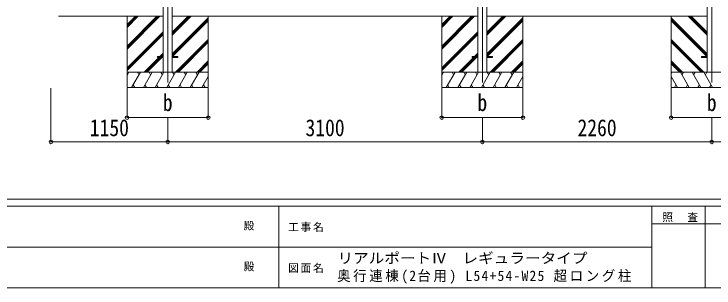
# Model space of a CAD drawing. Units: millimetres at full size. Extents: x -9783 to 9892, y -6828 to 6752.
# Drawn here: x -3078 to 3819, y -6828 to -4133 of the extents above; entities that cross this region are included whole.
import ezdxf
from ezdxf.enums import TextEntityAlignment as Align

# ---------------------------------------------------------------- set-up
doc = ezdxf.new("R2010")
doc.units = ezdxf.units.MM
doc.header["$LTSCALE"] = 35
doc.header["$PDMODE"] = 32
doc.header["$PDSIZE"] = 35
for name, color, linetype, lineweight in [('0-0_0', 7, 'Continuous', 9), ('0-1_本体', 4, 'Continuous', 9), ('0-2_部品', 7, 'Continuous', 9), ('0-8_PARTS2', 2, 'Continuous', 9), ('0-A_寸法', 6, 'Continuous', 9), ('F-0_240', 7, 'Continuous', 9)]:
    doc.layers.add(name, color=color, linetype=linetype, lineweight=lineweight)
doc.styles.add('ＭＳ ゴシック', font='')
doc.styles.get('ＭＳ ゴシック').set_extended_font_data('MS Gothic')

msp = doc.modelspace()

# ---------------------------------------------------------------- linework, layer by layer
at = {"layer": '0-0_0'}
for p, q in [((-2639.28, -4155.49), (-1608.48, -4155.49)), ((-1963.28, -4155.49), (-1963.28, -4855.49)), ((-1963.28, -4449.67), (-1669.1, -4155.49)), ((-1963.28, -4463.81), (-1654.96, -4155.49)), ((-1963.28, -4477.95), (-1640.82, -4155.49)), ((-1963.28, -4265.82), (-1852.95, -4155.49)), ((-1963.28, -4251.68), (-1867.1, -4155.49)), ((-1963.28, -4237.54), (-1881.24, -4155.49)), ((-1518.08, -4341.12), (-1332.45, -4155.49)), ((-1518.08, -4326.98), (-1346.6, -4155.49)), ((-1518.08, -4312.84), (-1360.74, -4155.49)), ((-1518.08, -4155.49), (1491.52, -4155.49)), ((-1518.08, -4524.97), (-1163.28, -4170.17)), ((-1518.08, -4539.11), (-1163.28, -4184.31)), ((-1515.82, -4550.99), (-1163.28, -4198.46)), ((-1163.28, -4155.49), (-1163.28, -4855.49)), ((1136.72, -4155.49), (1136.72, -4855.49)), ((1136.72, -4449.67), (1430.9, -4155.49)), ((1136.72, -4463.81), (1445.04, -4155.49)), ((1136.72, -4477.95), (1459.18, -4155.49)), ((1136.72, -4265.82), (1247.05, -4155.49)), ((1136.72, -4251.68), (1232.9, -4155.49)), ((1136.72, -4237.54), (1218.76, -4155.49)), ((1581.92, -4341.12), (1767.55, -4155.49)), ((1581.92, -4326.98), (1753.4, -4155.49)), ((1581.92, -4312.84), (1739.26, -4155.49)), ((1581.92, -4155.49), (3751.52, -4155.49)), ((1581.92, -4524.97), (1936.72, -4170.17)), ((1581.92, -4539.11), (1936.72, -4184.31)), ((1584.18, -4550.99), (1936.72, -4198.46)), ((1936.72, -4155.49), (1936.72, -4855.49)), ((3396.72, -4155.49), (3396.72, -4855.49)), ((3751.52, -4524.97), (3396.72, -4170.17)), ((3751.52, -4539.11), (3396.72, -4184.31)), ((3749.26, -4550.99), (3396.72, -4198.46)), ((3751.52, -4341.12), (3565.88, -4155.49)), ((3751.52, -4326.98), (3580.03, -4155.49)), ((3751.52, -4312.84), (3594.17, -4155.49)), ((-1963.28, -4661.8), (-1608.48, -4307)), ((-1963.28, -4675.94), (-1608.48, -4321.14)), ((-1963.28, -4690.09), (-1608.48, -4335.29)), ((1136.72, -4661.8), (1491.52, -4307)), ((1136.72, -4675.94), (1491.52, -4321.14)), ((1136.72, -4690.09), (1491.52, -4335.29)), ((-1486.48, -4705.49), (-1163.28, -4382.3)), ((-1472.33, -4705.49), (-1163.28, -4396.44)), ((-1458.19, -4705.49), (-1163.28, -4410.59)), ((1613.52, -4705.49), (1936.72, -4382.3)), ((1627.67, -4705.49), (1936.72, -4396.44)), ((1641.81, -4705.49), (1936.72, -4410.59)), ((3719.91, -4705.49), (3396.72, -4382.3)), ((3705.77, -4705.49), (3396.72, -4396.44)), ((3691.62, -4705.49), (3396.72, -4410.59)), ((-1640.34, -4550.99), (-1608.48, -4519.13)), ((-1626.2, -4550.99), (-1608.48, -4533.28)), ((-1612.06, -4550.99), (-1608.48, -4547.42)), ((1459.66, -4550.99), (1491.52, -4519.13)), ((1473.8, -4550.99), (1491.52, -4533.28)), ((1487.94, -4550.99), (1491.52, -4547.42)), ((-1794.84, -4705.49), (-1649.34, -4559.99)), ((-1780.7, -4705.49), (-1635.2, -4559.99)), ((-1766.56, -4705.49), (-1621.06, -4559.99)), ((-1274.34, -4705.49), (-1163.28, -4594.43)), ((-1260.2, -4705.49), (-1163.28, -4608.58)), ((1305.16, -4705.49), (1450.66, -4559.99)), ((1319.3, -4705.49), (1464.8, -4559.99)), ((1333.44, -4705.49), (1478.94, -4559.99)), ((1825.66, -4705.49), (1936.72, -4594.43)), ((1839.8, -4705.49), (1936.72, -4608.58)), ((3507.77, -4705.49), (3396.72, -4594.43)), ((3493.63, -4705.49), (3396.72, -4608.58)), ((-1246.06, -4705.49), (-1163.28, -4622.72)), ((1853.94, -4705.49), (1936.72, -4622.72)), ((3479.49, -4705.49), (3396.72, -4622.72)), ((-1163.28, -4705.49), (-1963.28, -4705.49)), ((-1963.28, -4732.99), (-1947.41, -4705.49)), ((-1918.54, -4855.49), (-1831.94, -4705.49)), ((-1846.94, -4731.47), (-1861.94, -4705.49)), ((-1803.07, -4855.49), (-1716.47, -4705.49)), ((-1731.47, -4731.47), (-1746.47, -4705.49)), ((-1687.6, -4855.49), (-1601, -4705.49)), ((-1616, -4731.47), (-1631, -4705.49)), ((-1572.13, -4855.49), (-1485.53, -4705.49)), ((-1500.53, -4731.47), (-1515.53, -4705.49)), ((-1456.66, -4855.49), (-1370.05, -4705.49)), ((-1385.06, -4731.47), (-1400.06, -4705.49)), ((-1341.19, -4855.49), (-1254.58, -4705.49)), ((-1284.59, -4705.49), (-1269.58, -4731.47)), ((-1225.72, -4855.49), (-1163.28, -4747.35)), ((-1169.12, -4705.49), (-1163.28, -4715.59)), ((1936.72, -4705.49), (1136.72, -4705.49)), ((1136.72, -4732.99), (1152.59, -4705.49)), ((1181.46, -4855.49), (1268.06, -4705.49)), ((1253.06, -4731.47), (1238.06, -4705.49)), ((1296.93, -4855.49), (1383.53, -4705.49)), ((1368.53, -4731.47), (1353.53, -4705.49)), ((1412.4, -4855.49), (1499, -4705.49)), ((1484, -4731.47), (1469, -4705.49)), ((1527.87, -4855.49), (1614.47, -4705.49)), ((1599.47, -4731.47), (1584.47, -4705.49)), ((1643.34, -4855.49), (1729.95, -4705.49)), ((1714.94, -4731.47), (1699.94, -4705.49)), ((1758.81, -4855.49), (1845.42, -4705.49)), ((1815.41, -4705.49), (1830.42, -4731.47)), ((1874.28, -4855.49), (1936.72, -4747.35)), ((1930.88, -4705.49), (1936.72, -4715.59)), ((3396.72, -4705.49), (4196.72, -4705.49)), ((3402.55, -4705.49), (3396.72, -4715.59)), ((3459.15, -4855.49), (3396.72, -4747.35)), ((3574.62, -4855.49), (3488.02, -4705.49)), ((3518.02, -4705.49), (3503.02, -4731.47)), ((3690.09, -4855.49), (3603.49, -4705.49)), ((3618.49, -4731.47), (3633.49, -4705.49)), ((3805.56, -4855.49), (3718.96, -4705.49)), ((3733.96, -4731.47), (3748.96, -4705.49)), ((-1963.28, -4855.49), (-1163.28, -4855.49)), ((-1903.54, -4829.51), (-1888.54, -4855.49)), ((-1788.07, -4829.51), (-1773.07, -4855.49)), ((-1672.6, -4829.51), (-1657.6, -4855.49)), ((-1557.13, -4829.51), (-1542.13, -4855.49)), ((-1441.66, -4829.51), (-1426.66, -4855.49)), ((-1326.19, -4829.51), (-1311.19, -4855.49)), ((-1210.72, -4829.51), (-1195.72, -4855.49)), ((1136.72, -4855.49), (1936.72, -4855.49)), ((1196.46, -4829.51), (1211.46, -4855.49)), ((1311.93, -4829.51), (1326.93, -4855.49)), ((1427.4, -4829.51), (1442.4, -4855.49)), ((1542.87, -4829.51), (1557.87, -4855.49)), ((1658.34, -4829.51), (1673.34, -4855.49)), ((1773.81, -4829.51), (1788.81, -4855.49)), ((1889.28, -4829.51), (1904.28, -4855.49)), ((4196.72, -4855.49), (3396.72, -4855.49)), ((3444.15, -4829.51), (3429.15, -4855.49)), ((3559.62, -4829.51), (3544.62, -4855.49)), ((3675.09, -4829.51), (3660.09, -4855.49)), ((3790.56, -4829.51), (3775.56, -4855.49))]:
    msp.add_line(p, q, dxfattribs=at)
at = {"layer": '0-1_本体'}
for p, q in [((-1608.48, -1229.13), (-1608.48, -4705.49)), ((-1518.08, -1229.13), (-1518.08, -4705.51)), ((1491.52, -1229.13), (1491.52, -4705.51)), ((1581.92, -1229.13), (1581.92, -4705.51)), ((3751.52, -1229.13), (3751.52, -4705.51))]:
    msp.add_line(p, q, dxfattribs=at)
at = {"layer": '0-2_部品', "color": 4}
for p, q in [((-1663.08, -4550.99), (-1663.08, -4559.99)), ((-1608.28, -4550.99), (-1663.08, -4550.99)), ((-1463.48, -4550.99), (-1518.28, -4550.99)), ((1437.12, -4550.99), (1437.12, -4559.99)), ((1491.92, -4550.99), (1437.12, -4550.99)), ((1636.72, -4550.99), (1581.92, -4550.99)), ((3696.72, -4550.99), (3751.52, -4550.99)), ((-1608.28, -4559.99), (-1663.08, -4559.99)), ((1491.92, -4559.99), (1437.12, -4559.99))]:
    msp.add_line(p, q, dxfattribs=at)
for points in [[(-1463.48, -4550.99), (-1463.48, -4559.99), (-1518.28, -4559.99)], [(1636.72, -4550.99), (1636.72, -4559.99), (1581.92, -4559.99)], [(3696.72, -4550.99), (3696.72, -4559.99), (3751.52, -4559.99)]]:
    msp.add_lwpolyline(points, dxfattribs=at)
at = {"layer": '0-8_PARTS2'}
for p, q in [((-1563.28, -1255.49), (-1563.28, -4805.49)), ((1536.72, -1255.49), (1536.72, -4805.49)), ((3796.72, -1255.49), (3796.72, -4805.49))]:
    msp.add_line(p, q, dxfattribs=at)
at = {"layer": '0-A_寸法'}
for p, q in [((-2713.28, -5391.86), (-2713.28, -4862.91)), ((-1963.28, -5151.88), (-1963.28, -4862.91)), ((-1163.28, -5151.88), (-1163.28, -4862.91)), ((1136.72, -5151.88), (1136.72, -4862.91)), ((1936.72, -5151.88), (1936.72, -4862.91)), ((3396.72, -5151.88), (3396.72, -4862.91)), ((-1963.28, -5151.88), (-1163.28, -5151.88)), ((-1563.28, -5391.86), (-1563.28, -5151.88)), ((1136.72, -5151.88), (1936.72, -5151.88)), ((1536.72, -5391.86), (1536.72, -5151.88)), ((3396.72, -5151.88), (4196.72, -5151.88)), ((3796.72, -5391.86), (3796.72, -5151.88)), ((-2713.28, -5391.86), (-1563.28, -5391.86)), ((-1563.28, -5391.86), (1536.72, -5391.86)), ((1536.72, -5391.86), (3796.72, -5391.86)), ((3796.72, -5391.86), (6896.72, -5391.86))]:
    msp.add_line(p, q, dxfattribs=at)
for p in [(-1963.28, -5151.88), (-1163.28, -5151.88), (1136.72, -5151.88), (1936.72, -5151.88), (3396.72, -5151.88), (-2713.28, -5391.86), (-1563.28, -5391.86), (1536.72, -5391.86), (3796.72, -5391.86)]:
    msp.add_point(p, dxfattribs=at)
at = {"layer": 'F-0_240', "color": 5}
for p, q in [((-9783.03, -5953.1), (9396.97, -5953.1)), ((-9783.03, -6023.1), (6285.75, -6023.1)), ((-469.25, -6023.1), (-469.25, -6828.1)), ((3205.75, -6023.1), (3205.75, -6828.1)), ((3730.75, -6023.1), (3730.75, -6828.1)), ((3205.75, -6198.1), (5305.75, -6198.1)), ((-3969.25, -6425.6), (3205.75, -6425.6)), ((-9783.03, -6828.1), (9396.97, -6828.1))]:
    msp.add_line(p, q, dxfattribs=at)

# ---------------------------------------------------------------- texts
at = {"layer": '0-A_寸法', "color": 7, "style": 'ＭＳ ゴシック', "width": 0.85}
for s, p in [('b', (-1611.41, -5137.5)), ('b', (1488.59, -5137.5)), ('b', (3748.59, -5137.5)), ('1150', (-2330.78, -5384.86)), ('3100', (-205.78, -5384.86)), ('2260', (2474.22, -5384.86))]:
    msp.add_text(s, height=166.8, dxfattribs=at).set_placement(p, align=Align.BOTTOM_LEFT)
at = {"layer": 'F-0_240', "style": 'ＭＳ ゴシック'}
for p in [(-814.24, -6276.85), (-814.24, -6679.35)]:
    msp.add_text('殿', height=76.98, dxfattribs=at).set_placement(p, align=Align.BOTTOM_LEFT)
at = {"layer": 'F-0_240', "style": 'ＭＳ ゴシック', "width": 1.1}
msp.add_text('リアルポートⅣ\u3000レギュラータイプ', height=102.6, dxfattribs=at).set_placement((109.35, -6616.22), align=Align.BOTTOM_LEFT)
at = {"layer": 'F-0_240', "attachment_point": 7, "style": 'ＭＳ ゴシック'}
for s, insert, char_height in [('\\T1.17;照\u3000査', (3310.76, -6180.6), 76.98), ('\\T1.17;工事名', (-376.96, -6276.85), 76.98), ('\\T1.17;図面名', (-376.96, -6679.35), 76.98), ('\\T1.19;\\W0.95;奥行連棟(2台用)\\~L54+54-W25\\~超ロング柱', (105.77, -6786.55), 102.6)]:
    msp.add_mtext(s, dxfattribs=dict(at, insert=insert, char_height=char_height))

doc.saveas('drawing.dxf')
